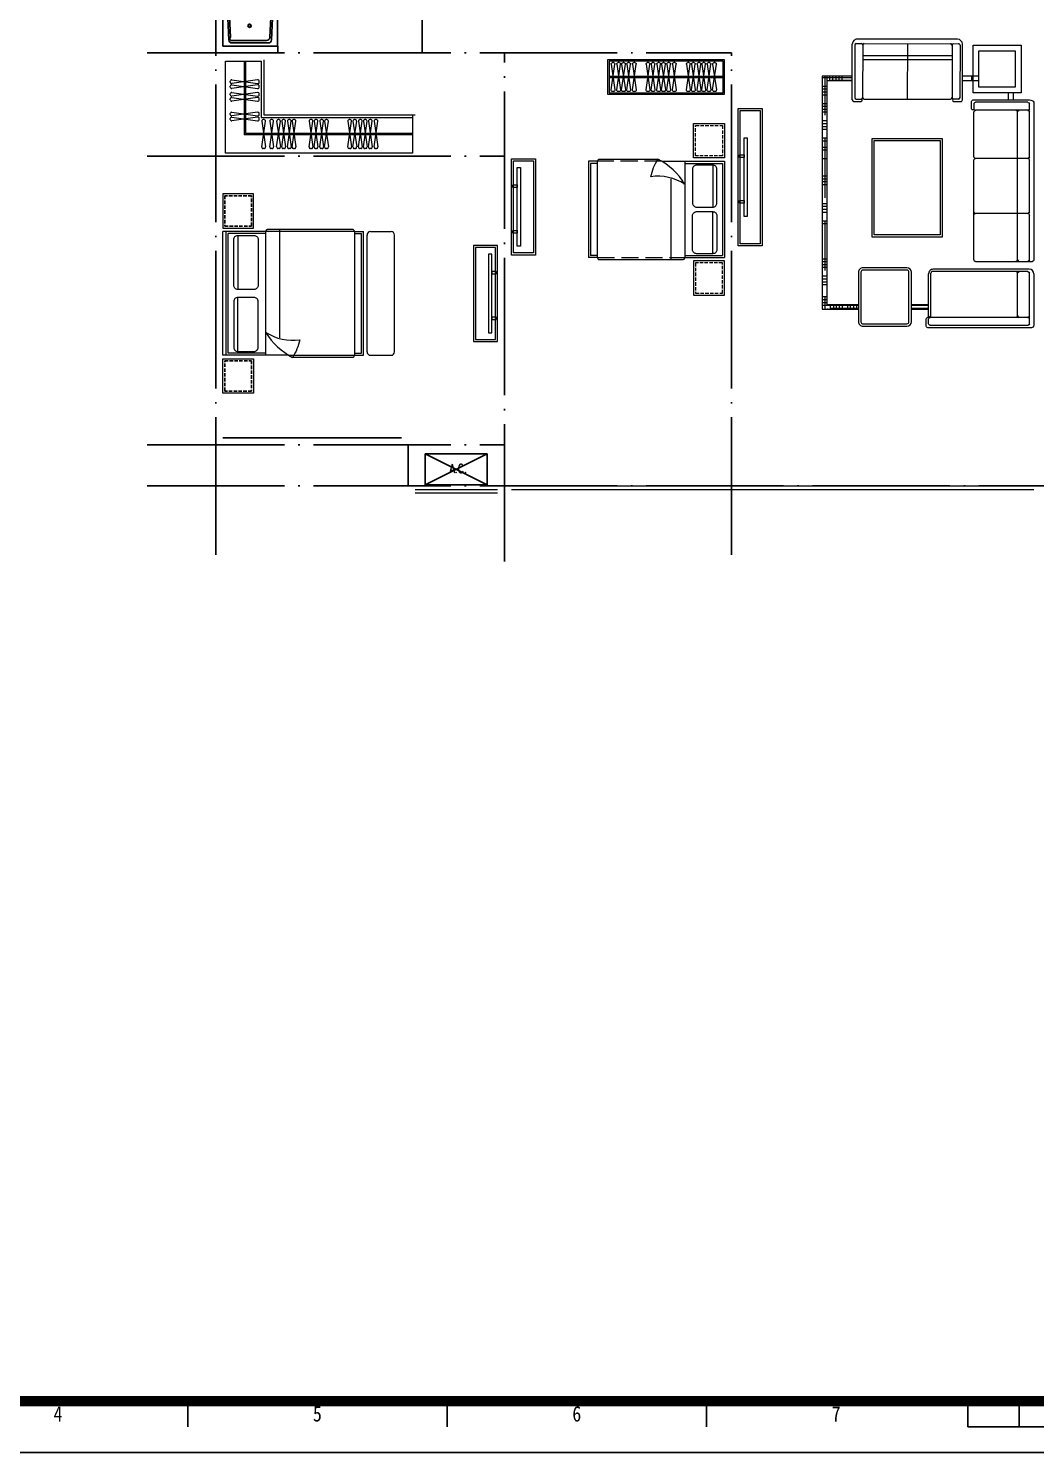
# Model space of a CAD drawing. Extents: x 110900 to 173900, y 7197 to 51694.
# Drawn here: x 125550 to 140201, y 7197 to 27916 of the extents above; entities that cross this region are included whole.
import ezdxf
from ezdxf.enums import TextEntityAlignment as Align

# ---------------------------------------------------------------- set-up
doc = ezdxf.new("R2010")
doc.units = 0
doc.header["$LTSCALE"] = 1000
doc.header["$MEASUREMENT"] = 0
for name, pattern in [('ACAD_ISO02W100', [15, 12, -3]), ('DASH', [0.35, 0.25, -0.1]), ('DOTE', [2.42, 2, -0.2, 0.02, -0.2])]:
    doc.linetypes.add(name, pattern=pattern)
for name, color, linetype in [('DOTE', 1, 'DOTE'), ('hz', 254, 'Continuous'), ('tk', 253, 'Continuous'), ('厨卫', 154, 'Continuous'), ('看线', 5, 'Continuous'), ('空调', 8, 'Continuous'), ('虚线', 251, 'Continuous')]:
    doc.layers.add(name, color=color, linetype=linetype)
for name, color, linetype, lineweight in [('Text-I', 7, 'Continuous', 5), ('家具', 33, 'Continuous', 9), ('房建名称', 7, 'Continuous', 0)]:
    doc.layers.add(name, color=color, linetype=linetype, lineweight=lineweight)
doc.styles.add('C-2007.06.19$0$C-05.28(ok)$0$STANDARD', font='GBENOR', dxfattribs={"bigfont": 'GBCBIG'})
doc.styles.add('DIM_FONT', font='SIMPLEX.shx', dxfattribs={"width": 0.8})
doc.styles.add('TKZ1', font='SIMHEI.TTF', dxfattribs={"width": 0.7})

# ---------------------------------------------------------------- blocks, each defined once
blk = doc.blocks.new('A$C25AA54E1')
at = {"ltscale": 20}
for p, q in [((884, 2199), (884, 3017)), ((918, 3081), (3211, 3081)), ((3234, 2997), (3234, 3061)), ((3234, 2234), (3234, 2996)), ((3347, 3015), (3347, 1617)), ((3413, 3081), (4163, 3081)), ((4198, 3046), (4198, 1539)), ((1012, 2176), (906, 2176)), ((1712, 2211), (1057, 2211)), ((3212, 2211), (1757, 2211)), ((1, 1972), (0, 511)), ((883, 2042), (71, 2042)), ((871, 614), (872, 1868)), ((906, 1914), (906, 2019)), ((1443, 1750), (2878, 1750)), ((1443, 728), (1443, 1750)), ((2878, 1750), (2878, 728)), ((4024, 1551), (3413, 1551)), ((4047, 1574), (4047, 1539)), ((4175, 1516), (4070, 1516)), ((4110, 1300), (3391, 1300)), ((3325, 1234), (3325, 597)), ((4176, 597), (4176, 1234)), ((2878, 728), (1443, 728)), ((882, 440), (70, 440)), ((905, 463), (905, 568)), ((3391, 531), (4110, 531))]:
    blk.add_line(p, q, dxfattribs=at)
for p, q in [((918, 2994), (918, 2234)), ((1011, 3017), (942, 3017)), ((1034, 2994), (1034, 2234)), ((1711, 3017), (1058, 3017)), ((1734, 2996), (1734, 2234)), ((2511, 3017), (1758, 3017)), ((2534, 2996), (2534, 2234)), ((3211, 3017), (2558, 3017)), ((3380, 2996), (3380, 1606)), ((4070, 3017), (3403, 3017)), ((4047, 2994), (4047, 1574)), ((4140, 3017), (4070, 3017)), ((4163, 2994), (4163, 1574)), ((781, 2780), (884, 2780)), ((781, 2709), (884, 2709)), ((3211, 2846), (1058, 2846)), ((4025, 2846), (3403, 2846)), ((536, 2283), (536, 2042)), ((606, 2283), (606, 2042)), ((603, 2178), (536, 2178)), ((941, 2211), (1012, 2211)), ((64, 1915), (65, 1985)), ((65, 1869), (64, 1915)), ((64, 569), (65, 1872)), ((87, 1892), (849, 1891)), ((87, 1892), (849, 1891)), ((88, 2008), (848, 2007)), ((88, 1892), (848, 1891)), ((236, 592), (236, 1892)), ((293, 592), (293, 1892)), ((503, 2041), (503, 2042)), ((871, 1984), (871, 1914)), ((1476, 1717), (2845, 1717)), ((1476, 761), (1476, 1717)), ((2845, 1717), (2845, 761)), ((4047, 1584), (3402, 1584)), ((3860, 1302), (3860, 1551)), ((3876, 1551), (3876, 1303)), ((3918, 1551), (3918, 1302)), ((3930, 1300), (3930, 1551)), ((4140, 1551), (4070, 1551)), ((4110, 1265), (3391, 1265)), ((65, 1242), (871, 1241)), ((3360, 1234), (3360, 597)), ((4141, 597), (4141, 1234)), ((2845, 761), (1476, 761)), ((64, 499), (64, 569)), ((87, 592), (848, 591)), ((87, 476), (848, 475)), ((536, 440), (536, 0)), ((561, 440), (561, 0)), ((603, 440), (603, 128)), ((606, 440), (606, 70)), ((871, 498), (871, 568)), ((3391, 566), (4110, 566)), ((3860, 70), (3860, 531)), ((3930, 507), (3860, 507)), ((3918, 465), (3860, 465)), ((3930, 416), (3860, 416)), ((3876, 531), (3876, 0)), ((3918, 531), (3918, 128)), ((3930, 0), (3930, 531)), ((606, 292), (536, 292)), ((603, 250), (536, 250)), ((606, 208), (536, 208)), ((3930, 374), (3860, 374)), ((3918, 297), (3860, 297)), ((3930, 255), (3860, 255)), ((3930, 213), (3860, 213)), ((606, 158), (536, 158)), ((606, 116), (536, 116)), ((606, 74), (536, 74)), ((1105, 44), (536, 44)), ((606, 86), (603, 86)), ((606, 70), (3860, 70)), ((686, 70), (686, 0)), ((728, 70), (728, 0)), ((770, 70), (770, 0)), ((812, 70), (812, 0)), ((938, 70), (938, 0)), ((979, 70), (979, 0)), ((1021, 70), (1021, 0)), ((1063, 70), (1063, 0)), ((1189, 70), (1189, 0)), ((1231, 70), (1231, 0)), ((1273, 70), (1273, 0)), ((1314, 70), (1314, 0)), ((1440, 70), (1440, 0)), ((2310, 44), (1440, 44)), ((1482, 70), (1482, 0)), ((1574, 70), (1574, 0)), ((1616, 70), (1616, 0)), ((1741, 70), (1741, 0)), ((1993, 70), (1993, 0)), ((2035, 70), (2035, 0)), ((2076, 70), (2076, 0)), ((2118, 70), (2118, 0)), ((2394, 70), (2394, 0)), ((2436, 70), (2436, 0)), ((2478, 70), (2478, 0)), ((2520, 70), (2520, 0)), ((2645, 70), (2645, 0)), ((3365, 44), (2645, 44)), ((2687, 70), (2687, 0)), ((3198, 70), (3198, 0)), ((3240, 70), (3240, 0)), ((3281, 70), (3281, 0)), ((3323, 70), (3323, 0)), ((3449, 70), (3449, 0)), ((3491, 70), (3491, 0)), ((3533, 70), (3533, 0)), ((3575, 70), (3575, 0)), ((3750, 70), (3750, 0)), ((3930, 44), (3750, 44)), ((3792, 70), (3792, 0)), ((3834, 70), (3834, 0)), ((3918, 171), (3860, 171)), ((3930, 122), (3860, 122)), ((3930, 86), (3918, 86)), ((536, 0), (3930, 0))]:
    blk.add_line(p, q)
blk.add_lwpolyline([(781, 2895), (781, 2199), (85, 2199), (85, 2895)], close=True, dxfattribs=at)
blk.add_lwpolyline([(698, 2812), (698, 2282), (169, 2282), (169, 2812)], close=True)
at = {"ltscale": 20, "extrusion": (0, 0, -1)}
for centre, major_axis, ratio, start_param, end_param in [((953, 3021), (-49.4, 49.4), 1, 5.45018, 6.544088), ((3211, 3058), (16.4, 16.4), 1, -0.785398, 0.696689), ((4163, 3046), (24.6, 24.6), 1, -0.785398, 0.785398), ((906, 2199), (16.2, 16.2), 1, 2.356194, 3.926991), ((1012, 2234), (-16.2, 16.2), 1, 2.356194, 3.926991), ((1012, 2193), (12.7, 12.7), 0.942987, -0.815786, 2.325807), ((1057, 2234), (-16.2, 16.2), 1, 3.926991, 5.497787), ((1712, 2234), (-16.2, 16.2), 1, 2.356194, 3.926991), ((1757, 2234), (16.2, 16.2), 1, 2.356194, 3.926991), ((2512, 2234), (-16.2, 16.2), 1, 2.356194, 3.926991), ((2557, 2234), (16.2, 16.2), 1, 2.356194, 3.926991), ((3212, 2234), (-16.2, 16.2), 1, 2.356194, 3.926991), ((4024, 1574), (16.2, 16.2), 1, 0.785398, 2.356194), ((4175, 1539), (-16.2, 16.2), 1, 2.356194, 3.926991)]:
    blk.add_ellipse(centre, major_axis=major_axis, ratio=ratio, start_param=start_param, end_param=end_param, dxfattribs=at)
at = {"extrusion": (0, 0, -1)}
for centre, major_axis, start_param, end_param in [((942, 2994), (16.4, 16.4), 3.926991, 5.497787), ((1011, 2994), (16.4, 16.4), -0.785398, 0.785398), ((1058, 2994), (16.4, 16.4), 3.926991, 5.497787), ((1711, 2994), (-16.4, 16.4), 0.785398, 2.267485), ((1758, 2994), (16.4, 16.4), 4.0157, 5.497787), ((2511, 2994), (-16.4, 16.4), 0.785398, 2.267485), ((2558, 2994), (16.4, 16.4), 4.0157, 5.497787), ((3211, 2994), (-16.4, 16.4), 0.785398, 2.267485), ((3403, 2994), (16.4, 16.4), 4.0157, 5.497787), ((4023, 2994), (16.4, 16.4), -0.785398, 0.785398), ((4070, 2994), (-16.4, 16.4), 5.497787, 7.068583), ((4140, 2994), (16.4, 16.4), -0.785398, 0.785398), ((1058, 2869), (-16.4, 16.4), 3.926991, 5.409078), ((3211, 2822), (16.4, 16.4), -0.785398, 0.696689), ((3403, 2869), (-16.4, 16.4), 3.926991, 5.409078), ((4025, 2822), (-16.4, 16.4), 0.785398, 2.267485), ((941, 2234), (16.2, 16.2), 2.356194, 3.926991), ((4070, 1574), (16.2, 16.2), 2.356194, 3.926991), ((4140, 1574), (-16.2, 16.2), 2.356194, 3.926991)]:
    blk.add_ellipse(centre, major_axis=major_axis, ratio=1, start_param=start_param, end_param=end_param, dxfattribs=at)
at = {"ltscale": 20}
for centre, major_axis, ratio, start_param, end_param in [((3413, 3015), (-46.6, 46.6), 1, -0.785398, 0.785398), ((71, 1972), (49.7, 49.7), 1, 0.785398, 2.356194), ((848, 1914), (-16.2, 16.2), 1, 2.355029, 3.925825), ((849, 1868), (16.2, 16.2), 1, 5.496622, 7.067418), ((849, 1868), (16.2, 16.2), 1, 5.496622, 7.067418), ((889, 1914), (12.4, 12.4), 0.984307, 2.347446, 5.489038), ((883, 2019), (-16.2, 16.2), 1, 3.925825, 5.496622), ((3413, 1617), (46.6, 46.6), 1, 2.356194, 3.926991), ((4070, 1539), (16.2, 16.2), 1, 2.356194, 3.926991), ((3391, 1234), (-46.6, 46.6), 1, -0.785398, 0.785398), ((4110, 1234), (46.6, 46.6), 1, 5.497787, 7.068583), ((70, 511), (49.7, 49.7), 1, 2.356194, 3.926991), ((848, 614), (-16.2, 16.2), 1, 2.355029, 3.925825), ((848, 568), (-16.2, 16.2), 1, 3.925825, 5.496622), ((888, 568), (12.4, 12.4), 0.984309, -0.794147, 2.347446), ((882, 463), (-16.2, 16.2), 1, 2.355029, 3.925825), ((3391, 597), (46.6, 46.6), 1, 2.356194, 3.926991), ((4110, 597), (-46.6, 46.6), 1, 2.356194, 3.926991)]:
    blk.add_ellipse(centre, major_axis=major_axis, ratio=ratio, start_param=start_param, end_param=end_param, dxfattribs=at)
for centre, major_axis, start_param, end_param in [((1058, 2822), (16.4, 16.4), 0.785398, 2.267485), ((3211, 2869), (16.4, 16.4), 3.926991, 5.409078), ((3403, 2822), (16.4, 16.4), 0.785398, 2.267485), ((4025, 2869), (16.4, 16.4), 3.926991, 5.409078), ((88, 1915), (16.4, 16.4), 2.355029, 3.925825), ((88, 1869), (-16.4, 16.4), -0.786564, 0.784233), ((88, 1985), (-16.4, 16.4), -0.786564, 0.784233), ((89, 1869), (-16.4, 16.4), -0.697854, 0.784233), ((89, 1869), (16.4, 16.4), 0.872942, 2.355029), ((89, 1915), (-16.4, 16.4), 0.784233, 2.266319), ((89, 1915), (-16.4, 16.4), 0.784233, 2.266319), ((848, 1985), (16.2, 16.2), 5.496622, 7.067418), ((3402, 1606), (15.5, 15.5), 2.356194, 3.926991), ((3391, 1234), (-22, 22), -0.785398, 0.785398), ((4110, 1234), (22, 22), 5.497787, 7.068583), ((87, 615), (16.4, 16.4), 2.355029, 3.925825), ((87, 569), (-16.4, 16.4), -0.786564, 0.784233), ((87, 499), (-16.4, 16.4), 0.784233, 2.355029), ((848, 498), (-16.2, 16.2), 2.355029, 3.925825), ((3391, 597), (22, 22), 2.356194, 3.926991), ((4110, 597), (-22, 22), 2.356194, 3.926991)]:
    blk.add_ellipse(centre, major_axis=major_axis, ratio=1, start_param=start_param, end_param=end_param)
blk = doc.blocks.new('R37777777777')
at = {"layer": '家具', "ltscale": 0.5}
blk.add_lwpolyline([(1083652, -53169), (1083302, -53169), (1083302, -55169), (1083652, -55169)], close=True, dxfattribs=at)
at = {"layer": '家具', "ltscale": 40}
for points in [[(1083622, -53199), (1083332, -53199), (1083332, -55139), (1083622, -55139)], [(1083520, -54741), (1083566, -54741), (1083566, -53597), (1083520, -53597)], [(1083566, -53886), (1083632, -53886), (1083632, -53847), (1083566, -53847)], [(1083566, -54550), (1083632, -54550), (1083632, -54511), (1083566, -54511)]]:
    blk.add_lwpolyline(points, close=True, dxfattribs=at)
blk = doc.blocks.new('A$C31D9048E')
at = {"layer": '家具'}
for p, q in [((629, 2350), (0, 2350)), ((0, 550), (0, 2350)), ((50, 550), (50, 2350)), ((80, 580), (80, 2320)), ((629, 2320), (80, 2320)), ((220, 2295), (220, 1508)), ((629, 550), (629, 2360)), ((1920, 2350), (629, 2350)), ((1900, 2380), (649, 2380)), ((829, 803), (829, 2380)), ((1920, 550), (1920, 2350)), ((1920, 2350), (2050, 2350)), ((1920, 2320), (2020, 2320)), ((2020, 580), (2020, 2320)), ((2050, 550), (2050, 2350)), ((2100, 600), (2100, 2300)), ((2150, 2350), (2450, 2350)), ((2500, 600), (2500, 2300)), ((220, 605), (220, 1392)), ((962, 550), (0, 550)), ((629, 580), (80, 580)), ((962, 550), (1920, 550)), ((1900, 520), (1017, 520)), ((1920, 580), (2020, 580)), ((1920, 550), (2050, 550)), ((2150, 550), (2450, 550))]:
    blk.add_line(p, q, dxfattribs=at)
for points in [[(450, 2900), (0, 2900), (0, 2400), (450, 2400), (450, 2900), (370, 2900)], [(450, 0), (0, 0), (0, 500), (450, 500), (450, 0), (370, 0)]]:
    blk.add_lwpolyline(points, dxfattribs=at)
for points in [[(220, 2295), (455, 2295, -0.414214), (515, 2235), (515, 1568, -0.414214), (455, 1508), (220, 1508, -0.414214), (160, 1568), (160, 2235, -0.414214)], [(220, 605), (455, 605, 0.414214), (515, 665), (515, 1332, 0.414214), (455, 1392), (220, 1392, 0.414214), (160, 1332), (160, 665, 0.414214)]]:
    blk.add_lwpolyline(points, format="xyb", close=True, dxfattribs=at)
blk.add_lwpolyline([(629, 883, 0.180302), (1121, 775, -0.088637), (1017, 520, 28871.271551)], format="xyb", dxfattribs=at)
for centre, radius, start, end in [((649, 2360), 20, 90, 180), ((1889, 2351), 30.7, 357.6884, 69.6917), ((2150, 2300), 50, 90, 180), ((2450, 2300), 50, 0, 90), ((1442, 1363), 944, 210.6075, 243.2773), ((1889, 549), 30.7, 290.3566, 2.3152), ((2150, 600), 50, 180, 270), ((2450, 600), 50, 270, 0)]:
    blk.add_arc(centre, radius, start, end, dxfattribs=at)
at = {"layer": '虚线', "linetype": 'DASH', "ltscale": 0.2}
for points in [[(420, 2870), (30, 2870), (30, 2430), (420, 2430)], [(420, 30), (30, 30), (30, 470), (420, 470)]]:
    blk.add_lwpolyline(points, close=True, dxfattribs=at)
blk = doc.blocks.new('A$C2FB07499')
at = {"layer": '家具', "ltscale": 0.5}
blk.add_lwpolyline([(500, 300), (150, 300), (150, 1700), (500, 1700)], close=True, dxfattribs=at)
at = {"layer": '家具', "ltscale": 40}
for points in [[(470, 330), (180, 330), (180, 1670), (470, 1670)], [(368, 1572), (415, 1572), (415, 428), (368, 428)], [(415, 1381), (480, 1381), (480, 1343), (415, 1343)], [(415, 717), (480, 717), (480, 679), (415, 679)]]:
    blk.add_lwpolyline(points, close=True, dxfattribs=at)
blk = doc.blocks.new('A$C72813290')
at = {"layer": '家具'}
for p, q in [((579, 1950), (0, 1950)), ((0, 550), (0, 1950)), ((30, 580), (30, 1920)), ((579, 1920), (30, 1920)), ((170, 1895), (170, 1283)), ((579, 550), (579, 1960)), ((1830, 1980), (599, 1980)), ((779, 803), (779, 1980)), ((1850, 550), (1850, 1950)), ((1850, 1950), (1980, 1950)), ((1850, 1920), (1950, 1920)), ((1950, 580), (1950, 1920)), ((1980, 550), (1980, 1950)), ((170, 605), (170, 1217)), ((912, 550), (0, 550)), ((579, 580), (30, 580)), ((1830, 520), (967, 520)), ((1850, 580), (1950, 580)), ((1850, 550), (1980, 550))]:
    blk.add_line(p, q, dxfattribs=at)
at = {"layer": '家具', "linetype": 'DASH'}
for p, q in [((1850, 1950), (579, 1950)), ((912, 550), (1850, 550))]:
    blk.add_line(p, q, dxfattribs=at)
at = {"layer": '家具'}
for points in [[(450, 2500), (0, 2500), (0, 2000), (450, 2000), (450, 2500), (370, 2500)], [(450, 0), (0, 0), (0, 500), (450, 500), (450, 0), (370, 0)]]:
    blk.add_lwpolyline(points, dxfattribs=at)
at = {"layer": '家具', "linetype": 'DASH', "ltscale": 0.2}
for points in [[(420, 2470), (30, 2470), (30, 2030), (420, 2030)], [(420, 30), (30, 30), (30, 470), (420, 470)]]:
    blk.add_lwpolyline(points, close=True, dxfattribs=at)
at = {"layer": '家具'}
for points in [[(170, 1895), (405, 1895, -0.414214), (465, 1835), (465, 1343, -0.414214), (405, 1283), (170, 1283, -0.414214), (110, 1343), (110, 1835, -0.414214)], [(170, 605), (405, 605, 0.414214), (465, 665), (465, 1157, 0.414214), (405, 1217), (170, 1217, 0.414214), (110, 1157), (110, 665, 0.414214)]]:
    blk.add_lwpolyline(points, format="xyb", close=True, dxfattribs=at)
blk.add_lwpolyline([(579, 883, 0.180302), (1071, 775, -0.088637), (967, 520, 28871.271551)], format="xyb", dxfattribs=at)
for centre, radius, start, end in [((599, 1960), 20, 90, 180), ((1819, 1951), 30.7, 357.6884, 69.6917), ((1392, 1363), 944, 210.6075, 243.2773), ((1819, 549), 30.7, 290.3566, 2.3152)]:
    blk.add_arc(centre, radius, start, end, dxfattribs=at)
blk = doc.blocks.new('fhfihfpoajf')
at = {"layer": '家具', "color": 0}
for p, q in [((1090611, -403706), (1090557, -403331)), ((1090611, -403331), (1090557, -403706)), ((1090577, -403309), (1090591, -403309)), ((1090693, -403706), (1090639, -403331)), ((1090693, -403331), (1090639, -403706)), ((1090659, -403309), (1090673, -403309)), ((1090767, -403706), (1090713, -403331)), ((1090767, -403331), (1090713, -403706)), ((1090733, -403309), (1090747, -403309)), ((1090836, -403706), (1090782, -403331)), ((1090836, -403331), (1090782, -403706)), ((1090802, -403309), (1090817, -403309)), ((1090918, -403706), (1090864, -403331)), ((1090918, -403331), (1090864, -403706)), ((1090884, -403309), (1090898, -403309)), ((1090992, -403706), (1090938, -403331)), ((1090992, -403331), (1090938, -403706)), ((1090958, -403309), (1090972, -403309)), ((1091197, -403706), (1091143, -403331)), ((1091197, -403331), (1091143, -403706)), ((1091163, -403309), (1091177, -403309)), ((1091279, -403706), (1091225, -403331)), ((1091279, -403331), (1091225, -403706)), ((1091244, -403309), (1091259, -403309)), ((1091353, -403706), (1091299, -403331)), ((1091353, -403331), (1091299, -403706)), ((1091319, -403309), (1091333, -403309)), ((1091422, -403706), (1091368, -403331)), ((1091422, -403331), (1091368, -403706)), ((1091388, -403309), (1091402, -403309)), ((1091504, -403706), (1091450, -403331)), ((1091504, -403331), (1091450, -403706)), ((1091470, -403309), (1091484, -403309)), ((1091578, -403706), (1091524, -403331)), ((1091578, -403331), (1091524, -403706)), ((1091544, -403309), (1091558, -403309)), ((1091779, -403706), (1091725, -403331)), ((1091779, -403331), (1091725, -403706)), ((1091745, -403309), (1091759, -403309)), ((1091861, -403706), (1091807, -403331)), ((1091861, -403331), (1091807, -403706)), ((1091827, -403309), (1091841, -403309)), ((1091935, -403706), (1091881, -403331)), ((1091935, -403331), (1091881, -403706)), ((1091901, -403309), (1091915, -403309)), ((1092004, -403706), (1091950, -403331)), ((1092004, -403331), (1091950, -403706)), ((1091970, -403309), (1091985, -403309)), ((1092086, -403706), (1092032, -403331)), ((1092086, -403331), (1092032, -403706)), ((1092052, -403309), (1092066, -403309)), ((1090459, -403509), (1092119, -403509)), ((1090459, -403529), (1092119, -403529)), ((1090577, -403729), (1090591, -403729)), ((1090659, -403729), (1090673, -403729)), ((1090733, -403729), (1090747, -403729)), ((1090802, -403729), (1090817, -403729)), ((1090884, -403729), (1090898, -403729)), ((1090958, -403729), (1090972, -403729)), ((1091163, -403729), (1091177, -403729)), ((1091244, -403729), (1091259, -403729)), ((1091319, -403729), (1091333, -403729)), ((1091388, -403729), (1091402, -403729)), ((1091470, -403729), (1091484, -403729)), ((1091544, -403729), (1091558, -403729)), ((1091745, -403729), (1091759, -403729)), ((1091827, -403729), (1091841, -403729)), ((1091901, -403729), (1091915, -403729)), ((1091970, -403729), (1091985, -403729)), ((1092052, -403729), (1092066, -403729))]:
    blk.add_line(p, q, dxfattribs=at)
for points in [[(1090439, -403269), (1092139, -403269), (1092139, -403769), (1090439, -403769)], [(1090459, -403289), (1092119, -403289), (1092119, -403749), (1090459, -403749)]]:
    blk.add_lwpolyline(points, close=True, dxfattribs=at)
for centre, start, end in [((1090577, -403329), 90, 187.5946), ((1090591, -403329), 352.4054, 90), ((1090659, -403329), 90, 187.5946), ((1090673, -403329), 352.4054, 90), ((1090733, -403329), 90, 187.5946), ((1090747, -403329), 352.4054, 90), ((1090802, -403329), 90, 187.5946), ((1090817, -403329), 352.4054, 90), ((1090884, -403329), 90, 187.5946), ((1090898, -403329), 352.4054, 90), ((1090958, -403329), 90, 187.5946), ((1090972, -403329), 352.4054, 90), ((1091163, -403329), 90, 187.5946), ((1091177, -403329), 352.4054, 90), ((1091244, -403329), 90, 187.5946), ((1091259, -403329), 352.4054, 90), ((1091319, -403329), 90, 187.5946), ((1091333, -403329), 352.4054, 90), ((1091388, -403329), 90, 187.5946), ((1091402, -403329), 352.4054, 90), ((1091470, -403329), 90, 187.5946), ((1091484, -403329), 352.4054, 90), ((1091544, -403329), 90, 187.5946), ((1091558, -403329), 352.4054, 90), ((1091745, -403329), 90, 187.5946), ((1091759, -403329), 352.4054, 90), ((1091827, -403329), 90, 187.5946), ((1091841, -403329), 352.4054, 90), ((1091901, -403329), 90, 187.5946), ((1091915, -403329), 352.4054, 90), ((1091970, -403329), 90, 187.5946), ((1091985, -403329), 352.4054, 90), ((1092052, -403329), 90, 187.5946), ((1092066, -403329), 352.4054, 90), ((1090577, -403709), 172.4054, 270), ((1090591, -403709), 270, 7.5946), ((1090659, -403709), 172.4054, 270), ((1090673, -403709), 270, 7.5946), ((1090733, -403709), 172.4054, 270), ((1090747, -403709), 270, 7.5946), ((1090802, -403709), 172.4054, 270), ((1090817, -403709), 270, 7.5946), ((1090884, -403709), 172.4054, 270), ((1090898, -403709), 270, 7.5946), ((1090958, -403709), 172.4054, 270), ((1090972, -403709), 270, 7.5946), ((1091163, -403709), 172.4054, 270), ((1091177, -403709), 270, 7.5946), ((1091244, -403709), 172.4054, 270), ((1091259, -403709), 270, 7.5946), ((1091319, -403709), 172.4054, 270), ((1091333, -403709), 270, 7.5946), ((1091388, -403709), 172.4054, 270), ((1091402, -403709), 270, 7.5946), ((1091470, -403709), 172.4054, 270), ((1091484, -403709), 270, 7.5946), ((1091544, -403709), 172.4054, 270), ((1091558, -403709), 270, 7.5946), ((1091745, -403709), 172.4054, 270), ((1091759, -403709), 270, 7.5946), ((1091827, -403709), 172.4054, 270), ((1091841, -403709), 270, 7.5946), ((1091901, -403709), 172.4054, 270), ((1091915, -403709), 270, 7.5946), ((1091970, -403709), 172.4054, 270), ((1091985, -403709), 270, 7.5946), ((1092052, -403709), 172.4054, 270), ((1092066, -403709), 270, 7.5946)]:
    blk.add_arc(centre, 20, start, end, dxfattribs=at)
blk = doc.blocks.new('图框')
for p, q in [((-119558, -504211), (-119558, -503711)), ((-114521, -504211), (-114521, -503711)), ((-109483, -504211), (-109483, -503711)), ((-104408, -504211), (-104408, -503711)), ((-103408, -504211), (-103408, -503711)), ((-104408, -504211), (-94408, -504211)), ((-142208, -504711), (-58108, -504711))]:
    blk.add_line(p, q)
at = {"const_width": 200}
blk.add_lwpolyline([(-59108, -446311), (-139708, -446311), (-139708, -503711), (-59108, -503711)], close=True, dxfattribs=at)
at = {"style": 'TKZ1', "width": 0.85}
for s, p in [('4', (-122077, -503961)), ('5', (-117040, -503961)), ('6', (-112002, -503961)), ('7', (-106965, -503961))]:
    blk.add_text(s, height=300, dxfattribs=at).set_placement(p, align=Align.MIDDLE)
blk = doc.blocks.new('111')
at = {"layer": '空调', "linetype": 'ACAD_ISO02W100'}
for p, q in [((1000, 0), (0, 500)), ((1000, 500), (0, 0))]:
    blk.add_line(p, q, dxfattribs=at)
blk.add_lwpolyline([(0, 500), (0, 0), (1000, 0), (1000, 500)], close=True, dxfattribs=at)
at = {"layer": 'Text-I', "style": 'DIM_FONT', "width": 0.8}
blk.add_text('A.C.', height=140, dxfattribs=at).set_placement((675, 262), align=Align.MIDDLE_RIGHT)
blk = doc.blocks.new('qqqewere')
at = {"layer": '厨卫'}
for p, q in [((430647, 215956), (430647, 214055)), ((431446, 215956), (430647, 215956)), ((431309, 215908), (430784, 215908)), ((431446, 214055), (431446, 215956)), ((430737, 215866), (430682, 214652)), ((430760, 215831), (430706, 214649)), ((430760, 215819), (430706, 214649)), ((431285, 215873), (430767, 215873)), ((431387, 214649), (431333, 215831)), ((431411, 214652), (431356, 215866)), ((430682, 214174), (430682, 214647)), ((430706, 214293), (430706, 214649)), ((431387, 214293), (431387, 214649)), ((431411, 214174), (431411, 214647)), ((431340, 214245), (430753, 214245)), ((430647, 214055), (431446, 214055)), ((431363, 214127), (430730, 214127))]:
    blk.add_line(p, q, dxfattribs=at)
for radius in [23.8, 19]:
    blk.add_circle((431038, 215659), radius, dxfattribs=at)
for centre, radius, start, end in [((430784, 215861), 47.5, 90, 173.7966), ((431309, 215861), 47.5, 6.2034, 90), ((430776, 215850), 24.8, 112.5638, 230.6631), ((431285, 215825), 47.5, 6.6325, 90), ((430730, 214647), 47.5, 173.7966, 180), ((431363, 214647), 47.5, 0, 6.2034), ((430753, 214293), 47.5, 180, 270), ((431340, 214293), 47.5, 270, 0), ((430730, 214174), 47.5, 180, 270), ((431363, 214174), 47.5, 270, 0)]:
    blk.add_arc(centre, radius, start, end, dxfattribs=at)
at = {"layer": '厨卫', "style": 'C-2007.06.19$0$C-05.28(ok)$0$STANDARD', "text_generation_flag": 4, "width": 0.8, "flags": 9}
for tag in ['YSIZE', 'XSIZE']:
    blk.add_attdef(tag, (431446, 215006), '', height=0.594, dxfattribs=at)

msp = doc.modelspace()

# ---------------------------------------------------------------- linework, layer by layer
at = {"layer": 'DOTE'}
for p, q in [((128276, 20260), (128276, 40860)), ((131276, 27560), (131276, 29660)), ((127276, 27560), (135776, 27560)), ((132476, 20160), (132476, 27560)), ((135776, 20260), (135776, 27560)), ((127276, 26060), (132476, 26060)), ((127276, 21860), (132476, 21860)), ((131076, 21260), (131076, 21860)), ((127276, 21260), (157176, 21260))]:
    msp.add_line(p, q, dxfattribs=at)
at = {"layer": '厨卫'}
msp.add_line((129176, 27659), (129176, 27560), dxfattribs=at)
at = {"layer": '家具'}
for p, q in [((128686, 27440), (128686, 26370)), ((128706, 27440), (128706, 26390)), ((128486, 27133), (128486, 27148)), ((128509, 27168), (128883, 27114)), ((128883, 27168), (128509, 27114)), ((128906, 27133), (128906, 27148)), ((128486, 27064), (128486, 27078)), ((128486, 26949), (128486, 26964)), ((128509, 27098), (128883, 27044)), ((128883, 27098), (128509, 27044)), ((128509, 26983), (128883, 26930)), ((128883, 26983), (128509, 26930)), ((128906, 27064), (128906, 27078)), ((128906, 26949), (128906, 26964)), ((128486, 26880), (128486, 26894)), ((128509, 26914), (128883, 26860)), ((128883, 26914), (128509, 26860)), ((128906, 26880), (128906, 26894)), ((128486, 26663), (128486, 26677)), ((128486, 26594), (128486, 26608)), ((128509, 26697), (128883, 26643)), ((128883, 26697), (128509, 26643)), ((128509, 26628), (128883, 26574)), ((128883, 26628), (128509, 26574)), ((128906, 26663), (128906, 26677)), ((128906, 26594), (128906, 26608)), ((128944, 26192), (128998, 26567)), ((128944, 26567), (128998, 26192)), ((128978, 26590), (128964, 26590)), ((129061, 26192), (129115, 26567)), ((129061, 26567), (129115, 26192)), ((129095, 26590), (129081, 26590)), ((129161, 26192), (129215, 26567)), ((129161, 26567), (129215, 26192)), ((129195, 26590), (129181, 26590)), ((129235, 26192), (129289, 26567)), ((129235, 26567), (129289, 26192)), ((129269, 26590), (129255, 26590)), ((129317, 26192), (129371, 26567)), ((129317, 26567), (129371, 26192)), ((129351, 26590), (129337, 26590)), ((129386, 26192), (129440, 26567)), ((129386, 26567), (129440, 26192)), ((129420, 26590), (129406, 26590)), ((129634, 26192), (129688, 26567)), ((129634, 26567), (129688, 26192)), ((129668, 26590), (129654, 26590)), ((129708, 26192), (129762, 26567)), ((129708, 26567), (129762, 26192)), ((129742, 26590), (129728, 26590)), ((129790, 26192), (129844, 26567)), ((129790, 26567), (129844, 26192)), ((129824, 26590), (129810, 26590)), ((129859, 26192), (129913, 26567)), ((129859, 26567), (129913, 26192)), ((129893, 26590), (129879, 26590)), ((130197, 26192), (130251, 26567)), ((130197, 26567), (130251, 26192)), ((130231, 26590), (130217, 26590)), ((130271, 26192), (130325, 26567)), ((130271, 26567), (130325, 26192)), ((130305, 26590), (130291, 26590)), ((130353, 26192), (130407, 26567)), ((130353, 26567), (130407, 26192)), ((130387, 26590), (130372, 26590)), ((130422, 26192), (130476, 26567)), ((130422, 26567), (130476, 26192)), ((130456, 26590), (130442, 26590)), ((130496, 26192), (130550, 26567)), ((130496, 26567), (130550, 26192)), ((130530, 26590), (130516, 26590)), ((130578, 26192), (130632, 26567)), ((130578, 26567), (130632, 26192)), ((130612, 26590), (130598, 26590)), ((131136, 26370), (128686, 26370)), ((131136, 26390), (128706, 26390)), ((128978, 26170), (128964, 26170)), ((129095, 26170), (129081, 26170)), ((129195, 26170), (129181, 26170)), ((129269, 26170), (129255, 26170)), ((129351, 26170), (129337, 26170)), ((129420, 26170), (129406, 26170)), ((129668, 26170), (129654, 26170)), ((129742, 26170), (129728, 26170)), ((129824, 26170), (129810, 26170)), ((129893, 26170), (129879, 26170)), ((130231, 26170), (130217, 26170)), ((130305, 26170), (130291, 26170)), ((130387, 26170), (130372, 26170)), ((130456, 26170), (130442, 26170)), ((130530, 26170), (130516, 26170)), ((130612, 26170), (130598, 26170)), ((131176, 21209), (132376, 21209)), ((131176, 21159), (132376, 21159))]:
    msp.add_line(p, q, dxfattribs=at)
for points in [[(131136, 26660), (131136, 26100), (128416, 26100), (128416, 27440), (128936, 27440), (128936, 26620), (131136, 26620)], [(128976, 27460), (128976, 26660), (131176, 26660)], [(132576, 21260), (132576, 21260), (140176, 21260)], [(132576, 21209), (140176, 21209)]]:
    msp.add_lwpolyline(points, dxfattribs=at)
for centre, start, end in [((128506, 27148), 82.4054, 180), ((128886, 27148), 0, 97.5946), ((128506, 27133), 180, 277.5946), ((128506, 27078), 82.4054, 180), ((128506, 27064), 180, 277.5946), ((128506, 26964), 82.4054, 180), ((128506, 26949), 180, 277.5946), ((128886, 27133), 262.4054, 0), ((128886, 27078), 0, 97.5946), ((128886, 27064), 262.4054, 0), ((128886, 26964), 0, 97.5946), ((128886, 26949), 262.4054, 0), ((128506, 26894), 82.4054, 180), ((128506, 26880), 180, 277.5946), ((128886, 26894), 0, 97.5946), ((128886, 26880), 262.4054, 0), ((128506, 26677), 82.4054, 180), ((128506, 26663), 180, 277.5946), ((128506, 26608), 82.4054, 180), ((128506, 26594), 180, 277.5946), ((128886, 26677), 0, 97.5946), ((128886, 26663), 262.4054, 0), ((128886, 26608), 0, 97.5946), ((128886, 26594), 262.4054, 0), ((128964, 26570), 90, 187.5946), ((128978, 26570), 352.4054, 90), ((129081, 26570), 90, 187.5946), ((129095, 26570), 352.4054, 90), ((129181, 26570), 90, 187.5946), ((129195, 26570), 352.4054, 90), ((129255, 26570), 90, 187.5946), ((129269, 26570), 352.4054, 90), ((129337, 26570), 90, 187.5946), ((129351, 26570), 352.4054, 90), ((129406, 26570), 90, 187.5946), ((129420, 26570), 352.4054, 90), ((129654, 26570), 90, 187.5946), ((129668, 26570), 352.4054, 90), ((129728, 26570), 90, 187.5946), ((129742, 26570), 352.4054, 90), ((129810, 26570), 90, 187.5946), ((129824, 26570), 352.4054, 90), ((129879, 26570), 90, 187.5946), ((129893, 26570), 352.4054, 90), ((130217, 26570), 90, 187.5946), ((130231, 26570), 352.4054, 90), ((130291, 26570), 90, 187.5946), ((130305, 26570), 352.4054, 90), ((130372, 26570), 90, 187.5946), ((130387, 26570), 352.4054, 90), ((130442, 26570), 90, 187.5946), ((130456, 26570), 352.4054, 90), ((130516, 26570), 90, 187.5946), ((130530, 26570), 352.4054, 90), ((130598, 26570), 90, 187.5946), ((130612, 26570), 352.4054, 90), ((128964, 26190), 172.4054, 270), ((128978, 26190), 270, 7.5946), ((129081, 26190), 172.4054, 270), ((129095, 26190), 270, 7.5946), ((129181, 26190), 172.4054, 270), ((129195, 26190), 270, 7.5946), ((129255, 26190), 172.4054, 270), ((129269, 26190), 270, 7.5946), ((129337, 26190), 172.4054, 270), ((129351, 26190), 270, 7.5946), ((129406, 26190), 172.4054, 270), ((129420, 26190), 270, 7.5946), ((129654, 26190), 172.4054, 270), ((129668, 26190), 270, 7.5946), ((129728, 26190), 172.4054, 270), ((129742, 26190), 270, 7.5946), ((129810, 26190), 172.4054, 270), ((129824, 26190), 270, 7.5946), ((129879, 26190), 172.4054, 270), ((129893, 26190), 270, 7.5946), ((130217, 26190), 172.4054, 270), ((130231, 26190), 270, 7.5946), ((130291, 26190), 172.4054, 270), ((130305, 26190), 270, 7.5946), ((130372, 26190), 172.4054, 270), ((130387, 26190), 270, 7.5946), ((130442, 26190), 172.4054, 270), ((130456, 26190), 270, 7.5946), ((130516, 26190), 172.4054, 270), ((130530, 26190), 270, 7.5946), ((130598, 26190), 172.4054, 270), ((130612, 26190), 270, 7.5946)]:
    msp.add_arc(centre, 20, start, end, dxfattribs=at)
at = {"layer": '看线'}
msp.add_line((130976, 21960), (128376, 21960), dxfattribs=at)

# ---------------------------------------------------------------- block references
at = {"layer": 'hz', "xscale": -1}
msp.add_blockref('R37777777777', (1219528, 79923), dxfattribs=at)
at = {"layer": 'tk', "xscale": 0.7491082046180964, "yscale": 0.749108204501681, "zscale": 0.7491082045191118}
msp.add_blockref('图框', (217429, 385280), dxfattribs=at)
at = {"layer": '厨卫', "xscale": -1, "rotation": 180}
msp.add_blockref('qqqewere', (-302271, 243615), dxfattribs=at)
at = {"layer": '家具'}
for name, p, rotation in [('A$C25AA54E1', (137095, 27760), 270), ('A$C72813290', (135676, 26534), 179.9999999866598), ('A$C2FB07499', (133076, 26320), 180), ('A$C31D9048E', (128376, 22611), 359.9993053017263)]:
    msp.add_blockref(name, p, dxfattribs=dict(at, rotation=rotation))
at = {"layer": '家具', "xscale": -1}
msp.add_blockref('fhfihfpoajf', (1226115, 430728), dxfattribs=at)
at = {"layer": '家具', "xscale": -1, "rotation": 180}
msp.add_blockref('A$C2FB07499', (131876, 25061), dxfattribs=at)
at = {"layer": '房建名称', "xscale": 0.8999999999068677, "yscale": 0.9000000000232831, "zscale": 0.9}
msp.add_blockref('111', (131322, 21277), dxfattribs=at)

doc.saveas('drawing.dxf')
